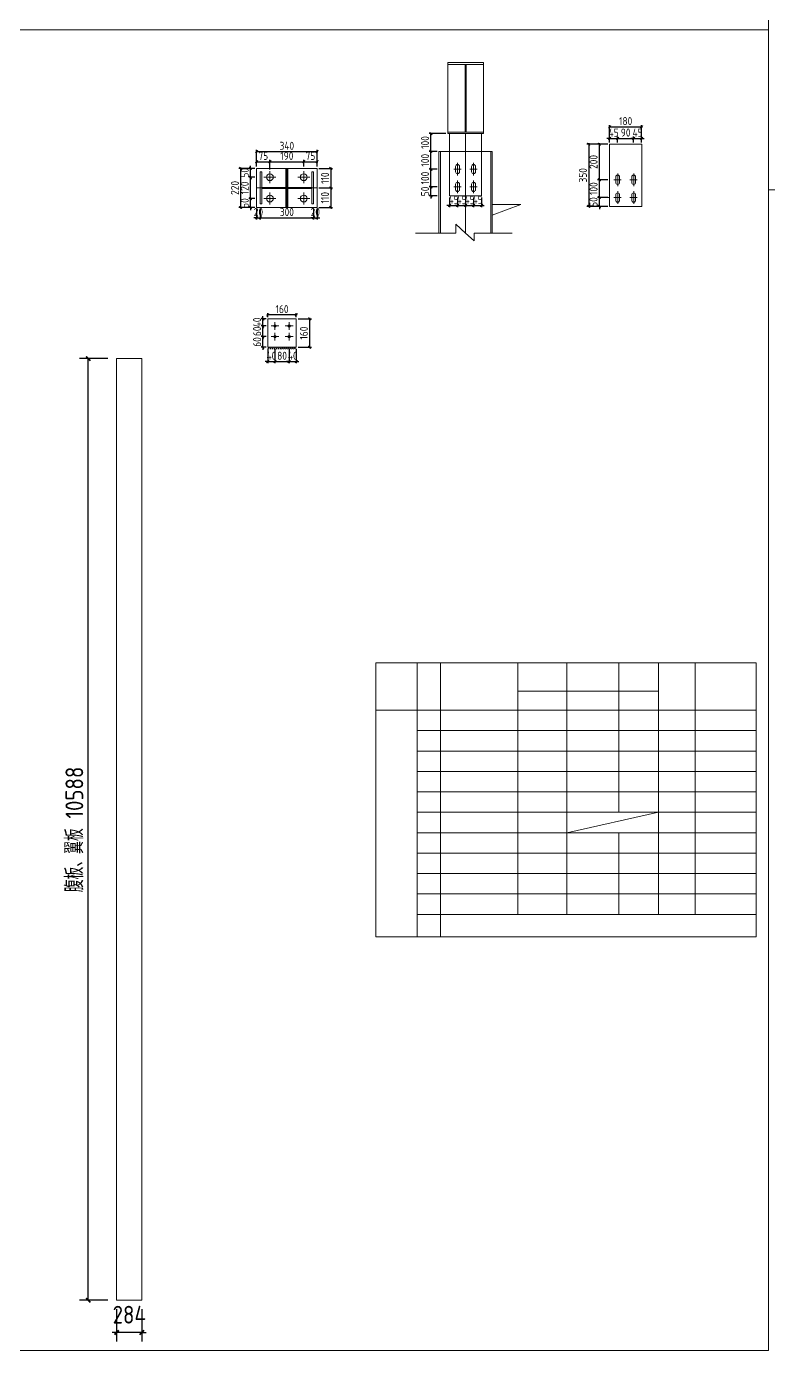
# Model space of a CAD drawing. Extents: x 485428 to 797698, y 56414 to 211814.
# Drawn here: x 695691 to 704038, y 110564 to 125451 of the extents above; entities that cross this region are included whole.
import ezdxf

# ---------------------------------------------------------------- set-up
doc = ezdxf.new("R2010")
doc.units = 0
doc.header["$LTSCALE"] = 1000
doc.header["$MEASUREMENT"] = 0
doc.layers.add('钢架', color=7, linetype='Continuous', lineweight=25)
doc.styles.get("Standard").update_dxf_attribs({"font": 'gbenor.shx', "bigfont": 'gbcbig.shx'})
doc.dimstyles.get("Standard").update_dxf_attribs({"dimscale": 100, "dimtxt": 2, "dimasz": 0.4, "dimexe": 0.5, "dimexo": 1, "dimgap": 0.5, "dimtad": 1, "dimdec": 0, "dimzin": 0, "dimdsep": 46, "dimtxsty": 'Standard', "dimblk": 'ARCHTICK', "dimcen": 0.09, "dimadec": 0, "dimazin": 0, "dimtfac": 1, "dimtdec": 0, "dimtix": 1, "dimtmove": 2, "dimatfit": 3, "dimfxl": 1, "dimtolj": 1, "dimtzin": 0, "dimarcsym": 0})

# ---------------------------------------------------------------- blocks, each defined once
blk = doc.blocks.new('_ArchTick')
at = {"color": 0, "linetype": 'ByBlock', "const_width": 0.4}
blk.add_lwpolyline([(-0.5, -0.5), (0.5, 0.5)], dxfattribs=at)
blk = doc.blocks.new('*D1101')
at = {"color": 3, "lineweight": -2}
for p, q in [((696605, 121717), (696286, 121717)), ((696386, 111129), (696386, 121717)), ((696605, 111129), (696286, 111129))]:
    blk.add_line(p, q, dxfattribs=at)
at = {"layer": 'Defpoints', "color": 0}
for p in [(696386, 121717), (696705, 121717), (696705, 111129)]:
    blk.add_point(p, dxfattribs=at)
at = {"color": 3, "lineweight": -2, "xscale": 50, "yscale": 50, "zscale": 50}
for p, rotation in [((696386, 121717), 90), ((696386, 111129), 270)]:
    blk.add_blockref('_ArchTick', p, dxfattribs=dict(at, rotation=rotation))
at = {"color": 0, "lineweight": 15, "insert": (696230, 116423), "char_height": 200, "attachment_point": 5, "rotation": 90}
blk.add_mtext('\\A1;腹板、翼板 10588', dxfattribs=at)
blk = doc.blocks.new('*D1103')
at = {"color": 3, "lineweight": -2}
for p, q in [((696705, 111029), (696705, 110667)), ((696989, 111029), (696989, 110667)), ((696705, 110767), (696655, 110767)), ((696989, 110767), (696705, 110767)), ((696989, 110767), (697039, 110767))]:
    blk.add_line(p, q, dxfattribs=at)
at = {"layer": 'Defpoints', "color": 0}
for p in [(696705, 111129), (696989, 111129), (696705, 110767)]:
    blk.add_point(p, dxfattribs=at)
at = {"color": 3, "lineweight": -2, "xscale": 50, "yscale": 50, "zscale": 50}
for p, rotation in [((696705, 110767), 5.903109488796288e-12), ((696989, 110767), 180.0000000000059)]:
    blk.add_blockref('_ArchTick', p, dxfattribs=dict(at, rotation=rotation))
at = {"color": 0, "lineweight": 15, "insert": (696847, 110967), "char_height": 200, "attachment_point": 5}
blk.add_mtext('\\A1;284', dxfattribs=at)
blk = doc.blocks.new('*D1104')
at = {"color": 3, "lineweight": -2}
for p, q in [((698260, 123516), (698191, 123516)), ((698260, 123416), (698191, 123416)), ((698211, 123516), (698211, 123546)), ((698211, 123416), (698211, 123516)), ((698211, 123416), (698211, 123386))]:
    blk.add_line(p, q, dxfattribs=at)
at = {"layer": 'Defpoints', "color": 0}
for p in [(698211, 123516), (698280, 123516), (698280, 123416)]:
    blk.add_point(p, dxfattribs=at)
at = {"color": 3, "lineweight": -2, "xscale": 30, "yscale": 30, "zscale": 30}
for p, rotation in [((698211, 123516), 270), ((698211, 123416), 90)]:
    blk.add_blockref('_ArchTick', p, dxfattribs=dict(at, rotation=rotation))
at = {"color": 0, "lineweight": 15, "insert": (698146, 123466), "char_height": 90, "attachment_point": 5, "rotation": 90}
blk.add_mtext('\\A1;50', dxfattribs=at)
blk = doc.blocks.new('*D1081')
at = {"color": 3, "lineweight": -2}
for p, q in [((698260, 123756), (698191, 123756)), ((698211, 123506), (698211, 123766)), ((698260, 123516), (698191, 123516))]:
    blk.add_line(p, q, dxfattribs=at)
at = {"layer": 'Defpoints', "color": 0}
for p in [(698211, 123756), (698280, 123756), (698280, 123516)]:
    blk.add_point(p, dxfattribs=at)
at = {"color": 3, "lineweight": -2, "xscale": 30, "yscale": 30, "zscale": 30}
for p, rotation in [((698211, 123756), 90), ((698211, 123516), 270)]:
    blk.add_blockref('_ArchTick', p, dxfattribs=dict(at, rotation=rotation))
at = {"color": 0, "lineweight": 15, "insert": (698146, 123636), "char_height": 90, "attachment_point": 5, "rotation": 90}
blk.add_mtext('\\A1;120', dxfattribs=at)
blk = doc.blocks.new('*D1105')
at = {"color": 3, "lineweight": -2}
for p, q in [((698211, 123856), (698211, 123886)), ((698260, 123856), (698191, 123856)), ((698260, 123756), (698191, 123756)), ((698211, 123756), (698211, 123856)), ((698211, 123756), (698211, 123726))]:
    blk.add_line(p, q, dxfattribs=at)
at = {"layer": 'Defpoints', "color": 0}
for p in [(698211, 123856), (698280, 123856), (698280, 123756)]:
    blk.add_point(p, dxfattribs=at)
at = {"color": 3, "lineweight": -2, "xscale": 30, "yscale": 30, "zscale": 30}
for p, rotation in [((698211, 123856), 270), ((698211, 123756), 90)]:
    blk.add_blockref('_ArchTick', p, dxfattribs=dict(at, rotation=rotation))
at = {"color": 0, "lineweight": 15, "insert": (698146, 123806), "char_height": 90, "attachment_point": 5, "rotation": 90}
blk.add_mtext('\\A1;50', dxfattribs=at)
blk = doc.blocks.new('*D1106')
at = {"color": 3, "lineweight": -2}
for p, q in [((698270, 123931), (698440, 123931)), ((698280, 123876), (698280, 123951)), ((698430, 123844), (698430, 123951))]:
    blk.add_line(p, q, dxfattribs=at)
at = {"layer": 'Defpoints', "color": 0}
for p in [(698430, 123931), (698280, 123856), (698430, 123824)]:
    blk.add_point(p, dxfattribs=at)
at = {"color": 3, "lineweight": -2, "xscale": 30, "yscale": 30, "zscale": 30, "rotation": 180}
blk.add_blockref('_ArchTick', (698280, 123931), dxfattribs=at)
at = {"color": 3, "lineweight": -2, "xscale": 30, "yscale": 30, "zscale": 30}
blk.add_blockref('_ArchTick', (698430, 123931), dxfattribs=at)
at = {"color": 0, "lineweight": 15, "insert": (698355, 123996), "char_height": 90, "attachment_point": 5}
blk.add_mtext('\\A1;75', dxfattribs=at)
blk = doc.blocks.new('*D1107')
at = {"color": 3, "lineweight": -2}
for p, q in [((698420, 123931), (698820, 123931)), ((698430, 123844), (698430, 123951)), ((698810, 123876), (698810, 123951))]:
    blk.add_line(p, q, dxfattribs=at)
at = {"layer": 'Defpoints', "color": 0}
for p in [(698810, 123931), (698430, 123824), (698810, 123856)]:
    blk.add_point(p, dxfattribs=at)
at = {"color": 3, "lineweight": -2, "xscale": 30, "yscale": 30, "zscale": 30, "rotation": 180}
blk.add_blockref('_ArchTick', (698430, 123931), dxfattribs=at)
at = {"color": 3, "lineweight": -2, "xscale": 30, "yscale": 30, "zscale": 30}
blk.add_blockref('_ArchTick', (698810, 123931), dxfattribs=at)
at = {"color": 0, "lineweight": 15, "insert": (698620, 123996), "char_height": 90, "attachment_point": 5}
blk.add_mtext('\\A1;190', dxfattribs=at)
blk = doc.blocks.new('*D1108')
at = {"color": 3, "lineweight": -2}
for p, q in [((698800, 123931), (698970, 123931)), ((698810, 123876), (698810, 123951)), ((698960, 123876), (698960, 123951))]:
    blk.add_line(p, q, dxfattribs=at)
at = {"layer": 'Defpoints', "color": 0}
for p in [(698960, 123931), (698810, 123856), (698960, 123856)]:
    blk.add_point(p, dxfattribs=at)
at = {"color": 3, "lineweight": -2, "xscale": 30, "yscale": 30, "zscale": 30, "rotation": 180}
blk.add_blockref('_ArchTick', (698810, 123931), dxfattribs=at)
at = {"color": 3, "lineweight": -2, "xscale": 30, "yscale": 30, "zscale": 30}
blk.add_blockref('_ArchTick', (698960, 123931), dxfattribs=at)
at = {"color": 0, "lineweight": 15, "insert": (698885, 123996), "char_height": 90, "attachment_point": 5}
blk.add_mtext('\\A1;75', dxfattribs=at)
blk = doc.blocks.new('*D1109')
at = {"color": 3, "lineweight": -2}
for p, q in [((698101, 123406), (698101, 123866)), ((698260, 123856), (698081, 123856)), ((698260, 123416), (698081, 123416))]:
    blk.add_line(p, q, dxfattribs=at)
at = {"layer": 'Defpoints', "color": 0}
for p in [(698101, 123856), (698280, 123856), (698280, 123416)]:
    blk.add_point(p, dxfattribs=at)
at = {"color": 3, "lineweight": -2, "xscale": 30, "yscale": 30, "zscale": 30}
for p, rotation in [((698101, 123856), 90), ((698101, 123416), 270)]:
    blk.add_blockref('_ArchTick', p, dxfattribs=dict(at, rotation=rotation))
at = {"color": 0, "lineweight": 15, "insert": (698036, 123636), "char_height": 90, "attachment_point": 5, "rotation": 90}
blk.add_mtext('\\A1;220', dxfattribs=at)
blk = doc.blocks.new('*D1110')
at = {"color": 3, "lineweight": -2}
for p, q in [((698270, 124045), (698970, 124045)), ((698280, 123876), (698280, 124065)), ((698960, 123876), (698960, 124065))]:
    blk.add_line(p, q, dxfattribs=at)
at = {"layer": 'Defpoints', "color": 0}
for p in [(698960, 124045), (698280, 123856), (698960, 123856)]:
    blk.add_point(p, dxfattribs=at)
at = {"color": 3, "lineweight": -2, "xscale": 30, "yscale": 30, "zscale": 30, "rotation": 180}
blk.add_blockref('_ArchTick', (698280, 124045), dxfattribs=at)
at = {"color": 3, "lineweight": -2, "xscale": 30, "yscale": 30, "zscale": 30}
blk.add_blockref('_ArchTick', (698960, 124045), dxfattribs=at)
at = {"color": 0, "lineweight": 15, "insert": (698620, 124110), "char_height": 90, "attachment_point": 5}
blk.add_mtext('\\A1;340', dxfattribs=at)
blk = doc.blocks.new('*D1082')
at = {"color": 3, "lineweight": -2}
for p, q in [((698280, 123300), (698250, 123300)), ((698280, 123396), (698280, 123280)), ((698280, 123300), (698320, 123300)), ((698320, 123396), (698320, 123280)), ((698320, 123300), (698350, 123300))]:
    blk.add_line(p, q, dxfattribs=at)
at = {"layer": 'Defpoints', "color": 0}
for p in [(698280, 123416), (698320, 123416), (698320, 123300)]:
    blk.add_point(p, dxfattribs=at)
at = {"color": 3, "lineweight": -2, "xscale": 30, "yscale": 30, "zscale": 30}
blk.add_blockref('_ArchTick', (698280, 123300), dxfattribs=at)
at = {"color": 3, "lineweight": -2, "xscale": 30, "yscale": 30, "zscale": 30, "rotation": 180}
blk.add_blockref('_ArchTick', (698320, 123300), dxfattribs=at)
at = {"color": 0, "lineweight": 15, "insert": (698300, 123365), "char_height": 90, "attachment_point": 5}
blk.add_mtext('\\A1;20', dxfattribs=at)
blk = doc.blocks.new('*D1083')
at = {"color": 3, "lineweight": -2}
for p, q in [((698310, 123300), (698930, 123300)), ((698320, 123396), (698320, 123280)), ((698920, 123396), (698920, 123280))]:
    blk.add_line(p, q, dxfattribs=at)
at = {"layer": 'Defpoints', "color": 0}
for p in [(698320, 123416), (698920, 123416), (698920, 123300)]:
    blk.add_point(p, dxfattribs=at)
at = {"color": 3, "lineweight": -2, "xscale": 30, "yscale": 30, "zscale": 30, "rotation": 180}
blk.add_blockref('_ArchTick', (698320, 123300), dxfattribs=at)
at = {"color": 3, "lineweight": -2, "xscale": 30, "yscale": 30, "zscale": 30}
blk.add_blockref('_ArchTick', (698920, 123300), dxfattribs=at)
at = {"color": 0, "lineweight": 15, "insert": (698620, 123365), "char_height": 90, "attachment_point": 5}
blk.add_mtext('\\A1;300', dxfattribs=at)
blk = doc.blocks.new('*D1111')
at = {"color": 3, "lineweight": -2}
for p, q in [((698920, 123300), (698890, 123300)), ((698920, 123396), (698920, 123280)), ((698920, 123300), (698960, 123300)), ((698960, 123396), (698960, 123280)), ((698960, 123300), (698990, 123300))]:
    blk.add_line(p, q, dxfattribs=at)
at = {"layer": 'Defpoints', "color": 0}
for p in [(698920, 123416), (698960, 123416), (698960, 123300)]:
    blk.add_point(p, dxfattribs=at)
at = {"color": 3, "lineweight": -2, "xscale": 30, "yscale": 30, "zscale": 30}
blk.add_blockref('_ArchTick', (698920, 123300), dxfattribs=at)
at = {"color": 3, "lineweight": -2, "xscale": 30, "yscale": 30, "zscale": 30, "rotation": 180}
blk.add_blockref('_ArchTick', (698960, 123300), dxfattribs=at)
at = {"color": 0, "lineweight": 15, "insert": (698940, 123365), "char_height": 90, "attachment_point": 5}
blk.add_mtext('\\A1;20', dxfattribs=at)
blk = doc.blocks.new('*D1112')
at = {"color": 3, "lineweight": -2}
for p, q in [((699114, 123866), (699114, 123626)), ((698980, 123856), (699134, 123856)), ((698980, 123636), (699134, 123636))]:
    blk.add_line(p, q, dxfattribs=at)
at = {"layer": 'Defpoints', "color": 0}
for p in [(698960, 123856), (698960, 123636), (699114, 123636)]:
    blk.add_point(p, dxfattribs=at)
at = {"color": 3, "lineweight": -2, "xscale": 30, "yscale": 30, "zscale": 30}
for p, rotation in [((699114, 123856), 90), ((699114, 123636), 270)]:
    blk.add_blockref('_ArchTick', p, dxfattribs=dict(at, rotation=rotation))
at = {"color": 0, "lineweight": 15, "insert": (699049, 123746), "char_height": 90, "attachment_point": 5, "rotation": 90}
blk.add_mtext('\\A1;110', dxfattribs=at)
blk = doc.blocks.new('*D1113')
at = {"color": 3, "lineweight": -2}
for p, q in [((698980, 123636), (699134, 123636)), ((699114, 123646), (699114, 123406)), ((698980, 123416), (699134, 123416))]:
    blk.add_line(p, q, dxfattribs=at)
at = {"layer": 'Defpoints', "color": 0}
for p in [(698960, 123636), (698960, 123416), (699114, 123416)]:
    blk.add_point(p, dxfattribs=at)
at = {"color": 3, "lineweight": -2, "xscale": 30, "yscale": 30, "zscale": 30}
for p, rotation in [((699114, 123636), 90), ((699114, 123416), 270)]:
    blk.add_blockref('_ArchTick', p, dxfattribs=dict(at, rotation=rotation))
at = {"color": 0, "lineweight": 15, "insert": (699049, 123526), "char_height": 90, "attachment_point": 5, "rotation": 90}
blk.add_mtext('\\A1;110', dxfattribs=at)
blk = doc.blocks.new('*D1114')
at = {"color": 3, "lineweight": -2}
for p, q in [((698406, 121824), (698406, 121664)), ((698486, 121824), (698486, 121664)), ((698406, 121684), (698376, 121684)), ((698406, 121684), (698486, 121684)), ((698486, 121684), (698516, 121684))]:
    blk.add_line(p, q, dxfattribs=at)
at = {"layer": 'Defpoints', "color": 0}
for p in [(698406, 121844), (698486, 121844), (698486, 121684)]:
    blk.add_point(p, dxfattribs=at)
at = {"color": 3, "lineweight": -2, "xscale": 30, "yscale": 30, "zscale": 30}
blk.add_blockref('_ArchTick', (698406, 121684), dxfattribs=at)
at = {"color": 3, "lineweight": -2, "xscale": 30, "yscale": 30, "zscale": 30, "rotation": 180}
blk.add_blockref('_ArchTick', (698486, 121684), dxfattribs=at)
at = {"color": 0, "lineweight": 15, "insert": (698446, 121749), "char_height": 90, "attachment_point": 5}
blk.add_mtext('\\A1;40', dxfattribs=at)
blk = doc.blocks.new('*D1084')
at = {"color": 3, "lineweight": -2}
for p, q in [((698486, 121824), (698486, 121664)), ((698646, 121824), (698646, 121664)), ((698476, 121684), (698656, 121684))]:
    blk.add_line(p, q, dxfattribs=at)
at = {"layer": 'Defpoints', "color": 0}
for p in [(698486, 121844), (698646, 121844), (698646, 121684)]:
    blk.add_point(p, dxfattribs=at)
at = {"color": 3, "lineweight": -2, "xscale": 30, "yscale": 30, "zscale": 30, "rotation": 180}
blk.add_blockref('_ArchTick', (698486, 121684), dxfattribs=at)
at = {"color": 3, "lineweight": -2, "xscale": 30, "yscale": 30, "zscale": 30}
blk.add_blockref('_ArchTick', (698646, 121684), dxfattribs=at)
at = {"color": 0, "lineweight": 15, "insert": (698566, 121749), "char_height": 90, "attachment_point": 5}
blk.add_mtext('\\A1;80', dxfattribs=at)
blk = doc.blocks.new('*D1085')
at = {"color": 3, "lineweight": -2}
for p, q in [((698646, 121824), (698646, 121664)), ((698726, 121824), (698726, 121664)), ((698646, 121684), (698616, 121684)), ((698646, 121684), (698726, 121684)), ((698726, 121684), (698756, 121684))]:
    blk.add_line(p, q, dxfattribs=at)
at = {"layer": 'Defpoints', "color": 0}
for p in [(698646, 121844), (698726, 121844), (698726, 121684)]:
    blk.add_point(p, dxfattribs=at)
at = {"color": 3, "lineweight": -2, "xscale": 30, "yscale": 30, "zscale": 30}
blk.add_blockref('_ArchTick', (698646, 121684), dxfattribs=at)
at = {"color": 3, "lineweight": -2, "xscale": 30, "yscale": 30, "zscale": 30, "rotation": 180}
blk.add_blockref('_ArchTick', (698726, 121684), dxfattribs=at)
at = {"color": 0, "lineweight": 15, "insert": (698686, 121749), "char_height": 90, "attachment_point": 5}
blk.add_mtext('\\A1;40', dxfattribs=at)
blk = doc.blocks.new('*D1086')
at = {"color": 3, "lineweight": -2}
for p, q in [((698386, 121964), (698330, 121964)), ((698350, 121964), (698350, 121994)), ((698350, 121844), (698350, 121964)), ((698386, 121844), (698330, 121844)), ((698350, 121844), (698350, 121814))]:
    blk.add_line(p, q, dxfattribs=at)
at = {"layer": 'Defpoints', "color": 0}
for p in [(698350, 121964), (698406, 121964), (698406, 121844)]:
    blk.add_point(p, dxfattribs=at)
at = {"color": 3, "lineweight": -2, "xscale": 30, "yscale": 30, "zscale": 30}
for p, rotation in [((698350, 121964), 270), ((698350, 121844), 90)]:
    blk.add_blockref('_ArchTick', p, dxfattribs=dict(at, rotation=rotation))
at = {"color": 0, "lineweight": 15, "insert": (698285, 121904), "char_height": 90, "attachment_point": 5, "rotation": 90}
blk.add_mtext('\\A1;60', dxfattribs=at)
blk = doc.blocks.new('*D1087')
at = {"color": 3, "lineweight": -2}
for p, q in [((698386, 122084), (698330, 122084)), ((698350, 122084), (698350, 122114)), ((698350, 121964), (698350, 122084)), ((698386, 121964), (698330, 121964)), ((698350, 121964), (698350, 121934))]:
    blk.add_line(p, q, dxfattribs=at)
at = {"layer": 'Defpoints', "color": 0}
for p in [(698350, 122084), (698406, 122084), (698406, 121964)]:
    blk.add_point(p, dxfattribs=at)
at = {"color": 3, "lineweight": -2, "xscale": 30, "yscale": 30, "zscale": 30}
for p, rotation in [((698350, 122084), 270), ((698350, 121964), 90)]:
    blk.add_blockref('_ArchTick', p, dxfattribs=dict(at, rotation=rotation))
at = {"color": 0, "lineweight": 15, "insert": (698285, 122024), "char_height": 90, "attachment_point": 5, "rotation": 90}
blk.add_mtext('\\A1;60', dxfattribs=at)
blk = doc.blocks.new('*D1115')
at = {"color": 3, "lineweight": -2}
for p, q in [((698386, 122164), (698330, 122164)), ((698386, 122084), (698330, 122084)), ((698350, 122164), (698350, 122194)), ((698350, 122084), (698350, 122164)), ((698350, 122084), (698350, 122054))]:
    blk.add_line(p, q, dxfattribs=at)
at = {"layer": 'Defpoints', "color": 0}
for p in [(698350, 122164), (698406, 122164), (698406, 122084)]:
    blk.add_point(p, dxfattribs=at)
at = {"color": 3, "lineweight": -2, "xscale": 30, "yscale": 30, "zscale": 30}
for p, rotation in [((698350, 122164), 270), ((698350, 122084), 90)]:
    blk.add_blockref('_ArchTick', p, dxfattribs=dict(at, rotation=rotation))
at = {"color": 0, "lineweight": 15, "insert": (698285, 122124), "char_height": 90, "attachment_point": 5, "rotation": 90}
blk.add_mtext('\\A1;40', dxfattribs=at)
blk = doc.blocks.new('*D1116')
at = {"color": 3, "lineweight": -2}
for p, q in [((698406, 122184), (698406, 122228)), ((698726, 122184), (698726, 122228)), ((698736, 122208), (698396, 122208))]:
    blk.add_line(p, q, dxfattribs=at)
at = {"layer": 'Defpoints', "color": 0}
for p in [(698406, 122208), (698406, 122164), (698726, 122164)]:
    blk.add_point(p, dxfattribs=at)
at = {"color": 3, "lineweight": -2, "xscale": 30, "yscale": 30, "zscale": 30, "rotation": 180}
blk.add_blockref('_ArchTick', (698406, 122208), dxfattribs=at)
at = {"color": 3, "lineweight": -2, "xscale": 30, "yscale": 30, "zscale": 30}
blk.add_blockref('_ArchTick', (698726, 122208), dxfattribs=at)
at = {"color": 0, "lineweight": 15, "insert": (698566, 122273), "char_height": 90, "attachment_point": 5}
blk.add_mtext('\\A1;160', dxfattribs=at)
blk = doc.blocks.new('*D1088')
at = {"color": 3, "lineweight": -2}
for p, q in [((698746, 122164), (698896, 122164)), ((698876, 122174), (698876, 121834)), ((698746, 121844), (698896, 121844))]:
    blk.add_line(p, q, dxfattribs=at)
at = {"layer": 'Defpoints', "color": 0}
for p in [(698726, 122164), (698726, 121844), (698876, 121844)]:
    blk.add_point(p, dxfattribs=at)
at = {"color": 3, "lineweight": -2, "xscale": 30, "yscale": 30, "zscale": 30}
for p, rotation in [((698876, 122164), 90), ((698876, 121844), 270)]:
    blk.add_blockref('_ArchTick', p, dxfattribs=dict(at, rotation=rotation))
at = {"color": 0, "lineweight": 15, "insert": (698811, 122004), "char_height": 90, "attachment_point": 5, "rotation": 90}
blk.add_mtext('\\A1;160', dxfattribs=at)
blk = doc.blocks.new('*D1089')
at = {"color": 3, "lineweight": -2}
for p, q in [((700310, 123647), (700220, 123647)), ((700240, 123647), (700240, 123677)), ((700240, 123547), (700240, 123647)), ((700310, 123547), (700220, 123547)), ((700240, 123547), (700240, 123517))]:
    blk.add_line(p, q, dxfattribs=at)
at = {"layer": 'Defpoints', "color": 0}
for p in [(700240, 123647), (700330, 123647), (700330, 123547)]:
    blk.add_point(p, dxfattribs=at)
at = {"color": 3, "lineweight": -2, "xscale": 30, "yscale": 30, "zscale": 30}
for p, rotation in [((700240, 123647), 270), ((700240, 123547), 90)]:
    blk.add_blockref('_ArchTick', p, dxfattribs=dict(at, rotation=rotation))
at = {"color": 0, "lineweight": 15, "insert": (700175, 123597), "char_height": 90, "attachment_point": 5, "rotation": 90}
blk.add_mtext('\\A1;50', dxfattribs=at)
blk = doc.blocks.new('*D1090')
at = {"color": 3, "lineweight": -2}
for p, q in [((700310, 123847), (700220, 123847)), ((700240, 123637), (700240, 123857)), ((700310, 123647), (700220, 123647))]:
    blk.add_line(p, q, dxfattribs=at)
at = {"layer": 'Defpoints', "color": 0}
for p in [(700240, 123847), (700330, 123847), (700330, 123647)]:
    blk.add_point(p, dxfattribs=at)
at = {"color": 3, "lineweight": -2, "xscale": 30, "yscale": 30, "zscale": 30}
for p, rotation in [((700240, 123847), 90), ((700240, 123647), 270)]:
    blk.add_blockref('_ArchTick', p, dxfattribs=dict(at, rotation=rotation))
at = {"color": 0, "lineweight": 15, "insert": (700175, 123747), "char_height": 90, "attachment_point": 5, "rotation": 90}
blk.add_mtext('\\A1;100', dxfattribs=at)
blk = doc.blocks.new('*D1117')
at = {"color": 3, "lineweight": -2}
for p, q in [((700310, 124047), (700220, 124047)), ((700240, 123837), (700240, 124057)), ((700310, 123847), (700220, 123847))]:
    blk.add_line(p, q, dxfattribs=at)
at = {"layer": 'Defpoints', "color": 0}
for p in [(700240, 124047), (700330, 124047), (700330, 123847)]:
    blk.add_point(p, dxfattribs=at)
at = {"color": 3, "lineweight": -2, "xscale": 30, "yscale": 30, "zscale": 30}
for p, rotation in [((700240, 124047), 90), ((700240, 123847), 270)]:
    blk.add_blockref('_ArchTick', p, dxfattribs=dict(at, rotation=rotation))
at = {"color": 0, "lineweight": 15, "insert": (700175, 123947), "char_height": 90, "attachment_point": 5, "rotation": 90}
blk.add_mtext('\\A1;100', dxfattribs=at)
blk = doc.blocks.new('*D1118')
at = {"color": 3, "lineweight": -2}
for p, q in [((700410, 124247), (700220, 124247)), ((700240, 124037), (700240, 124257)), ((700310, 124047), (700220, 124047))]:
    blk.add_line(p, q, dxfattribs=at)
at = {"layer": 'Defpoints', "color": 0}
for p in [(700240, 124247), (700430, 124247), (700330, 124047)]:
    blk.add_point(p, dxfattribs=at)
at = {"color": 3, "lineweight": -2, "xscale": 30, "yscale": 30, "zscale": 30}
for p, rotation in [((700240, 124247), 90), ((700240, 124047), 270)]:
    blk.add_blockref('_ArchTick', p, dxfattribs=dict(at, rotation=rotation))
at = {"color": 0, "lineweight": 15, "insert": (700175, 124147), "char_height": 90, "attachment_point": 5, "rotation": 90}
blk.add_mtext('\\A1;100', dxfattribs=at)
blk = doc.blocks.new('*D1119')
at = {"color": 3, "lineweight": -2}
for p, q in [((700450, 123438), (700420, 123438)), ((700450, 123527), (700450, 123418)), ((700450, 123438), (700540, 123438)), ((700540, 123527), (700540, 123418)), ((700540, 123438), (700570, 123438))]:
    blk.add_line(p, q, dxfattribs=at)
at = {"layer": 'Defpoints', "color": 0}
for p in [(700450, 123547), (700540, 123547), (700540, 123438)]:
    blk.add_point(p, dxfattribs=at)
at = {"color": 3, "lineweight": -2, "xscale": 30, "yscale": 30, "zscale": 30}
blk.add_blockref('_ArchTick', (700450, 123438), dxfattribs=at)
at = {"color": 3, "lineweight": -2, "xscale": 30, "yscale": 30, "zscale": 30, "rotation": 180}
blk.add_blockref('_ArchTick', (700540, 123438), dxfattribs=at)
at = {"color": 0, "lineweight": 15, "insert": (700495, 123503), "char_height": 90, "attachment_point": 5}
blk.add_mtext('\\A1;45', dxfattribs=at)
blk = doc.blocks.new('*D1120')
at = {"color": 3, "lineweight": -2}
for p, q in [((700540, 123438), (700510, 123438)), ((700540, 123527), (700540, 123418)), ((700540, 123438), (700630, 123438)), ((700630, 123527), (700630, 123418)), ((700630, 123438), (700660, 123438))]:
    blk.add_line(p, q, dxfattribs=at)
at = {"layer": 'Defpoints', "color": 0}
for p in [(700540, 123547), (700630, 123547), (700630, 123438)]:
    blk.add_point(p, dxfattribs=at)
at = {"color": 3, "lineweight": -2, "xscale": 30, "yscale": 30, "zscale": 30}
blk.add_blockref('_ArchTick', (700540, 123438), dxfattribs=at)
at = {"color": 3, "lineweight": -2, "xscale": 30, "yscale": 30, "zscale": 30, "rotation": 180}
blk.add_blockref('_ArchTick', (700630, 123438), dxfattribs=at)
at = {"color": 0, "lineweight": 15, "insert": (700585, 123503), "char_height": 90, "attachment_point": 5}
blk.add_mtext('\\A1;45', dxfattribs=at)
blk = doc.blocks.new('*D1121')
at = {"color": 3, "lineweight": -2}
for p, q in [((700630, 123438), (700600, 123438)), ((700630, 123527), (700630, 123418)), ((700630, 123438), (700720, 123438)), ((700720, 123527), (700720, 123418)), ((700720, 123438), (700750, 123438))]:
    blk.add_line(p, q, dxfattribs=at)
at = {"layer": 'Defpoints', "color": 0}
for p in [(700630, 123547), (700720, 123547), (700720, 123438)]:
    blk.add_point(p, dxfattribs=at)
at = {"color": 3, "lineweight": -2, "xscale": 30, "yscale": 30, "zscale": 30}
blk.add_blockref('_ArchTick', (700630, 123438), dxfattribs=at)
at = {"color": 3, "lineweight": -2, "xscale": 30, "yscale": 30, "zscale": 30, "rotation": 180}
blk.add_blockref('_ArchTick', (700720, 123438), dxfattribs=at)
at = {"color": 0, "lineweight": 15, "insert": (700675, 123503), "char_height": 90, "attachment_point": 5}
blk.add_mtext('\\A1;45', dxfattribs=at)
blk = doc.blocks.new('*D1122')
at = {"color": 3, "lineweight": -2}
for p, q in [((700720, 123438), (700690, 123438)), ((700720, 123527), (700720, 123418)), ((700720, 123438), (700810, 123438)), ((700810, 123527), (700810, 123418)), ((700810, 123438), (700840, 123438))]:
    blk.add_line(p, q, dxfattribs=at)
at = {"layer": 'Defpoints', "color": 0}
for p in [(700720, 123547), (700810, 123547), (700810, 123438)]:
    blk.add_point(p, dxfattribs=at)
at = {"color": 3, "lineweight": -2, "xscale": 30, "yscale": 30, "zscale": 30}
blk.add_blockref('_ArchTick', (700720, 123438), dxfattribs=at)
at = {"color": 3, "lineweight": -2, "xscale": 30, "yscale": 30, "zscale": 30, "rotation": 180}
blk.add_blockref('_ArchTick', (700810, 123438), dxfattribs=at)
at = {"color": 0, "lineweight": 15, "insert": (700765, 123503), "char_height": 90, "attachment_point": 5}
blk.add_mtext('\\A1;45', dxfattribs=at)
blk = doc.blocks.new('*D1123')
at = {"color": 3, "lineweight": -2}
for p, q in [((702231, 124128), (702115, 124128)), ((702135, 123718), (702135, 124138)), ((702231, 123728), (702115, 123728))]:
    blk.add_line(p, q, dxfattribs=at)
at = {"layer": 'Defpoints', "color": 0}
for p in [(702135, 124128), (702251, 124128), (702251, 123728)]:
    blk.add_point(p, dxfattribs=at)
at = {"color": 3, "lineweight": -2, "xscale": 30, "yscale": 30, "zscale": 30}
for p, rotation in [((702135, 124128), 90), ((702135, 123728), 270)]:
    blk.add_blockref('_ArchTick', p, dxfattribs=dict(at, rotation=rotation))
at = {"color": 0, "lineweight": 15, "insert": (702070, 123928), "char_height": 90, "attachment_point": 5, "rotation": 90}
blk.add_mtext('\\A1;200', dxfattribs=at)
blk = doc.blocks.new('*D1124')
at = {"color": 3, "lineweight": -2}
for p, q in [((702251, 124193), (702221, 124193)), ((702251, 124148), (702251, 124213)), ((702251, 124193), (702341, 124193)), ((702341, 124148), (702341, 124213)), ((702341, 124193), (702371, 124193))]:
    blk.add_line(p, q, dxfattribs=at)
at = {"layer": 'Defpoints', "color": 0}
for p in [(702341, 124193), (702251, 124128), (702341, 124128)]:
    blk.add_point(p, dxfattribs=at)
at = {"color": 3, "lineweight": -2, "xscale": 30, "yscale": 30, "zscale": 30}
blk.add_blockref('_ArchTick', (702251, 124193), dxfattribs=at)
at = {"color": 3, "lineweight": -2, "xscale": 30, "yscale": 30, "zscale": 30, "rotation": 180}
blk.add_blockref('_ArchTick', (702341, 124193), dxfattribs=at)
at = {"color": 0, "lineweight": 15, "insert": (702296, 124258), "char_height": 90, "attachment_point": 5}
blk.add_mtext('\\A1;45', dxfattribs=at)
blk = doc.blocks.new('*D1091')
at = {"color": 3, "lineweight": -2}
for p, q in [((702331, 124193), (702531, 124193)), ((702341, 124148), (702341, 124213)), ((702521, 124148), (702521, 124213))]:
    blk.add_line(p, q, dxfattribs=at)
at = {"layer": 'Defpoints', "color": 0}
for p in [(702521, 124193), (702341, 124128), (702521, 124128)]:
    blk.add_point(p, dxfattribs=at)
at = {"color": 3, "lineweight": -2, "xscale": 30, "yscale": 30, "zscale": 30, "rotation": 180}
blk.add_blockref('_ArchTick', (702341, 124193), dxfattribs=at)
at = {"color": 3, "lineweight": -2, "xscale": 30, "yscale": 30, "zscale": 30}
blk.add_blockref('_ArchTick', (702521, 124193), dxfattribs=at)
at = {"color": 0, "lineweight": 15, "insert": (702431, 124258), "char_height": 90, "attachment_point": 5}
blk.add_mtext('\\A1;90', dxfattribs=at)
blk = doc.blocks.new('*D1125')
at = {"color": 3, "lineweight": -2}
for p, q in [((702521, 124193), (702491, 124193)), ((702521, 124148), (702521, 124213)), ((702521, 124193), (702611, 124193)), ((702611, 124148), (702611, 124213)), ((702611, 124193), (702641, 124193))]:
    blk.add_line(p, q, dxfattribs=at)
at = {"layer": 'Defpoints', "color": 0}
for p in [(702611, 124193), (702521, 124128), (702611, 124128)]:
    blk.add_point(p, dxfattribs=at)
at = {"color": 3, "lineweight": -2, "xscale": 30, "yscale": 30, "zscale": 30}
blk.add_blockref('_ArchTick', (702521, 124193), dxfattribs=at)
at = {"color": 3, "lineweight": -2, "xscale": 30, "yscale": 30, "zscale": 30, "rotation": 180}
blk.add_blockref('_ArchTick', (702611, 124193), dxfattribs=at)
at = {"color": 0, "lineweight": 15, "insert": (702566, 124258), "char_height": 90, "attachment_point": 5}
blk.add_mtext('\\A1;45', dxfattribs=at)
blk = doc.blocks.new('*D1126')
at = {"color": 3, "lineweight": -2}
for p, q in [((702231, 124128), (701995, 124128)), ((702015, 124138), (702015, 123418)), ((702231, 123428), (701995, 123428))]:
    blk.add_line(p, q, dxfattribs=at)
at = {"layer": 'Defpoints', "color": 0}
for p in [(702251, 124128), (702015, 123428), (702251, 123428)]:
    blk.add_point(p, dxfattribs=at)
at = {"color": 3, "lineweight": -2, "xscale": 30, "yscale": 30, "zscale": 30}
for p, rotation in [((702015, 124128), 90), ((702015, 123428), 270)]:
    blk.add_blockref('_ArchTick', p, dxfattribs=dict(at, rotation=rotation))
at = {"color": 0, "lineweight": 15, "insert": (701950, 123778), "char_height": 90, "attachment_point": 5, "rotation": 90}
blk.add_mtext('\\A1;350', dxfattribs=at)
blk = doc.blocks.new('*D1127')
at = {"color": 3, "lineweight": -2}
for p, q in [((702241, 124322), (702621, 124322)), ((702251, 124148), (702251, 124342)), ((702611, 124148), (702611, 124342))]:
    blk.add_line(p, q, dxfattribs=at)
at = {"layer": 'Defpoints', "color": 0}
for p in [(702611, 124322), (702251, 124128), (702611, 124128)]:
    blk.add_point(p, dxfattribs=at)
at = {"color": 3, "lineweight": -2, "xscale": 30, "yscale": 30, "zscale": 30, "rotation": 180}
blk.add_blockref('_ArchTick', (702251, 124322), dxfattribs=at)
at = {"color": 3, "lineweight": -2, "xscale": 30, "yscale": 30, "zscale": 30}
blk.add_blockref('_ArchTick', (702611, 124322), dxfattribs=at)
at = {"color": 0, "lineweight": 15, "insert": (702431, 124387), "char_height": 90, "attachment_point": 5}
blk.add_mtext('\\A1;180', dxfattribs=at)
blk = doc.blocks.new('*D1092')
at = {"color": 3, "lineweight": -2}
for p, q in [((702231, 123728), (702115, 123728)), ((702135, 123518), (702135, 123738)), ((702231, 123528), (702115, 123528))]:
    blk.add_line(p, q, dxfattribs=at)
at = {"layer": 'Defpoints', "color": 0}
for p in [(702135, 123728), (702251, 123728), (702251, 123528)]:
    blk.add_point(p, dxfattribs=at)
at = {"color": 3, "lineweight": -2, "xscale": 30, "yscale": 30, "zscale": 30}
for p, rotation in [((702135, 123728), 90), ((702135, 123528), 270)]:
    blk.add_blockref('_ArchTick', p, dxfattribs=dict(at, rotation=rotation))
at = {"color": 0, "lineweight": 15, "insert": (702070, 123628), "char_height": 90, "attachment_point": 5, "rotation": 90}
blk.add_mtext('\\A1;100', dxfattribs=at)
blk = doc.blocks.new('*D1093')
at = {"color": 3, "lineweight": -2}
for p, q in [((702231, 123528), (702115, 123528)), ((702231, 123428), (702115, 123428)), ((702135, 123528), (702135, 123558)), ((702135, 123428), (702135, 123528)), ((702135, 123428), (702135, 123398))]:
    blk.add_line(p, q, dxfattribs=at)
at = {"layer": 'Defpoints', "color": 0}
for p in [(702135, 123528), (702251, 123528), (702251, 123428)]:
    blk.add_point(p, dxfattribs=at)
at = {"color": 3, "lineweight": -2, "xscale": 30, "yscale": 30, "zscale": 30}
for p, rotation in [((702135, 123528), 270), ((702135, 123428), 90)]:
    blk.add_blockref('_ArchTick', p, dxfattribs=dict(at, rotation=rotation))
at = {"color": 0, "lineweight": 15, "insert": (702070, 123478), "char_height": 90, "attachment_point": 5, "rotation": 90}
blk.add_mtext('\\A1;50', dxfattribs=at)

msp = doc.modelspace()

# ---------------------------------------------------------------- hatches: boundary and pattern name
at = {"lineweight": 15}
h = msp.add_hatch(dxfattribs=at)
h.set_pattern_fill('ANSI31', color=256, scale=10, style=0)
h.set_pattern_definition([(45, (215821.022, -73458.483), (-11.22532015, 11.22532015), [])])
h.paths.add_polyline_path([(698725.8, 121844.1), (698715.5, 121844.1), (698725.8, 121830.8)], flags=17)
h.paths.add_polyline_path([(698715.5, 121844.1), (698405.8, 121844.1), (698405.8, 121824.1), (698725.8, 121824.1), (698725.8, 121830.8)])

# ---------------------------------------------------------------- linework, layer by layer
at = {"color": 4, "lineweight": 15}
for p, q in [((700430.4, 125047.3), (700830.4, 125047.3)), ((700430.4, 125023.3), (700830.4, 125023.3)), ((700624.4, 124263.3), (700624.4, 125023.3)), ((700636.4, 124263.3), (700636.4, 125023.3)), ((700430.4, 124263.3), (700830.4, 124263.3)), ((700430.4, 124263.3), (700430.4, 124247.3)), ((700430.4, 124247.3), (700830.4, 124247.3)), ((700830.4, 124263.3), (700830.4, 124247.3)), ((698319.6, 123636.2), (698319.6, 123816.2)), ((698319.6, 123816.2), (698339.6, 123816.2)), ((698339.6, 123816.2), (698339.6, 123456.2)), ((698919.6, 123816.2), (698899.6, 123816.2)), ((698899.6, 123816.2), (698899.6, 123456.2)), ((698919.6, 123636.2), (698919.6, 123816.2)), ((698319.6, 123456.2), (698319.6, 123636.2)), ((698339.6, 123642.2), (698899.6, 123642.2)), ((698339.6, 123630.2), (698899.6, 123630.2)), ((698919.6, 123456.2), (698919.6, 123636.2)), ((698339.6, 123456.2), (698319.6, 123456.2)), ((698899.6, 123456.2), (698919.6, 123456.2))]:
    msp.add_line(p, q, dxfattribs=at)
at = {"lineweight": 15}
for p, q in [((700430.4, 125047.3), (700430.4, 124263.3)), ((700830.4, 125047.3), (700830.4, 124263.3)), ((700450.4, 123547.3), (700450.4, 124247.3)), ((700630.4, 124047.3), (700630.4, 124247.3)), ((700810.4, 123547.3), (700810.4, 124247.3)), ((700330.4, 123128.3), (700330.4, 124047.3)), ((700330.4, 124047.3), (700930.4, 124047.3)), ((700346.4, 123128.3), (700346.4, 124047.3)), ((700914.4, 123128.3), (700914.4, 124047.3)), ((700930.4, 123128.3), (700930.4, 124047.3)), ((702251.1, 124127.9), (702611.1, 124127.9)), ((702251.1, 123427.9), (702251.1, 124127.9)), ((702611.1, 123427.9), (702611.1, 124127.9)), ((700518.4, 123847.3), (700518.4, 123877.3)), ((700540.4, 123775.3), (700540.4, 123919.3)), ((700562.4, 123877.3), (700562.4, 123817.3)), ((700698.4, 123847.3), (700698.4, 123877.3)), ((700720.4, 123775.3), (700720.4, 123919.3)), ((700742.4, 123877.3), (700742.4, 123817.3)), ((698279.6, 123856.2), (698279.6, 123416.2)), ((698959.6, 123856.2), (698279.6, 123856.2)), ((698497.6, 123756.2), (698361.6, 123756.2)), ((698429.6, 123824.2), (698429.6, 123688.2)), ((698877.6, 123756.2), (698741.6, 123756.2)), ((698809.6, 123824.2), (698809.6, 123688.2)), ((698959.6, 123416.2), (698959.6, 123856.2)), ((700580.4, 123847.3), (700498.4, 123847.3)), ((700518.4, 123847.3), (700562.4, 123847.3)), ((700562.4, 123847.3), (700518.4, 123847.3)), ((700518.4, 123817.3), (700518.4, 123847.3)), ((700540.4, 123575.3), (700540.4, 123719.3)), ((700760.4, 123847.3), (700678.4, 123847.3)), ((700698.4, 123847.3), (700742.4, 123847.3)), ((700742.4, 123847.3), (700698.4, 123847.3)), ((700698.4, 123817.3), (700698.4, 123847.3)), ((700720.4, 123575.3), (700720.4, 123719.3)), ((702381.1, 123727.9), (702299.1, 123727.9)), ((702319.1, 123727.9), (702319.1, 123757.9)), ((702319.1, 123727.9), (702363.1, 123727.9)), ((702363.1, 123727.9), (702319.1, 123727.9)), ((702319.1, 123697.9), (702319.1, 123727.9)), ((702341.1, 123655.9), (702341.1, 123799.9)), ((702363.1, 123757.9), (702363.1, 123697.9)), ((702561.1, 123727.9), (702479.1, 123727.9)), ((702499.1, 123727.9), (702499.1, 123757.9)), ((702499.1, 123727.9), (702543.1, 123727.9)), ((702543.1, 123727.9), (702499.1, 123727.9)), ((702499.1, 123697.9), (702499.1, 123727.9)), ((702521.1, 123655.9), (702521.1, 123799.9)), ((702543.1, 123757.9), (702543.1, 123697.9)), ((698429.6, 123584.2), (698429.6, 123448.2)), ((698809.6, 123584.2), (698809.6, 123448.2)), ((700580.4, 123647.3), (700498.4, 123647.3)), ((700518.4, 123647.3), (700518.4, 123677.3)), ((700518.4, 123647.3), (700562.4, 123647.3)), ((700562.4, 123647.3), (700518.4, 123647.3)), ((700518.4, 123617.3), (700518.4, 123647.3)), ((700562.4, 123677.3), (700562.4, 123617.3)), ((700760.4, 123647.3), (700678.4, 123647.3)), ((700698.4, 123647.3), (700698.4, 123677.3)), ((700698.4, 123647.3), (700742.4, 123647.3)), ((700742.4, 123647.3), (700698.4, 123647.3)), ((700698.4, 123617.3), (700698.4, 123647.3)), ((700742.4, 123677.3), (700742.4, 123617.3)), ((702341.1, 123455.9), (702341.1, 123599.9)), ((702521.1, 123455.9), (702521.1, 123599.9)), ((698279.6, 123416.2), (698959.6, 123416.2)), ((698497.6, 123516.2), (698361.6, 123516.2)), ((698877.6, 123516.2), (698741.6, 123516.2)), ((700450.4, 123547.3), (700810.4, 123547.3)), ((702251.1, 123527.9), (702231.1, 123527.9)), ((702251.1, 123427.9), (702611.1, 123427.9)), ((702381.1, 123527.9), (702299.1, 123527.9)), ((702319.1, 123527.9), (702319.1, 123557.9)), ((702319.1, 123527.9), (702363.1, 123527.9)), ((702363.1, 123527.9), (702319.1, 123527.9)), ((702319.1, 123497.9), (702319.1, 123527.9)), ((702363.1, 123557.9), (702363.1, 123497.9)), ((702561.1, 123527.9), (702479.1, 123527.9)), ((702499.1, 123527.9), (702499.1, 123557.9)), ((702499.1, 123527.9), (702543.1, 123527.9)), ((702543.1, 123527.9), (702499.1, 123527.9)), ((702499.1, 123497.9), (702499.1, 123527.9)), ((702543.1, 123557.9), (702543.1, 123497.9)), ((700067.8, 123128.3), (700520.8, 123128.3)), ((700727, 123128.3), (701156.1, 123128.3)), ((698405.8, 122164.1), (698405.8, 121844.1)), ((698725.8, 122164.1), (698405.8, 122164.1)), ((698529.8, 122084.1), (698441.8, 122084.1)), ((698485.8, 122128.1), (698485.8, 122040.1)), ((698689.8, 122084.1), (698601.8, 122084.1)), ((698645.8, 122128.1), (698645.8, 122040.1)), ((698725.8, 121844.1), (698725.8, 122164.1)), ((698529.8, 121964.1), (698441.8, 121964.1)), ((698485.8, 122008.1), (698485.8, 121920.1)), ((698689.8, 121964.1), (698601.8, 121964.1)), ((698645.8, 122008.1), (698645.8, 121920.1)), ((698405.8, 121844.1), (698725.8, 121844.1)), ((696705.3, 111129.3), (696705.3, 121717.3)), ((696705.3, 121717.3), (696989.3, 121717.3)), ((696989.3, 111129.3), (696989.3, 121717.3)), ((701216.5, 117978.1), (701216.5, 118297.5)), ((701216.5, 118297.5), (701216.5, 115468.3)), ((701770.3, 118297.5), (701770.3, 115468.3)), ((703898.7, 118297.5), (703898.7, 115215.6)), ((701770.3, 116386.4), (702799.4, 116615.9)), ((696989.3, 111129.3), (696705.3, 111129.3))]:
    msp.add_line(p, q, dxfattribs=at)
at = {"color": 1, "lineweight": 15}
for p, q in [((700630.4, 124263.3), (700630.4, 125023.3)), ((700630.4, 123128.3), (700630.4, 124047.3)), ((698619.6, 123642.2), (698619.6, 123856.2)), ((698279.6, 123636.2), (698959.6, 123636.2)), ((698619.6, 123416.2), (698619.6, 123630.2)), ((699621, 118297.5), (699621, 115215.6)), ((700086.8, 115215.6), (700086.8, 118297.5))]:
    msp.add_line(p, q, dxfattribs=at)
at = {"color": 2, "lineweight": 15}
for p, q in [((698609.6, 123642.2), (698609.6, 123856.2)), ((698629.6, 123642.2), (698629.6, 123856.2)), ((698609.6, 123416.2), (698609.6, 123630.2)), ((698629.6, 123416.2), (698629.6, 123630.2)), ((700930.4, 123451.3), (701250.4, 123451.3)), ((701250.4, 123451.3), (700930.4, 123331.3))]:
    msp.add_line(p, q, dxfattribs=at)
at = {"lineweight": 15}
for points in [[(693538.1, 140264.2), (704038.1, 140264.2), (704038.1, 125414.2), (693538.1, 125414.2)], [(704038.1, 134114.2), (718888.1, 134114.2), (718888.1, 123614.2), (704038.1, 123614.2)], [(693538.1, 125414.2), (704038.1, 125414.2), (704038.1, 110564.2), (693538.1, 110564.2)]]:
    msp.add_lwpolyline(points, close=True, dxfattribs=at)
msp.add_lwpolyline([(700520.8, 123128.3), (700520.8, 123228.4), (700630.4, 123128.3), (700727, 123040.1), (700727, 123128.3)], dxfattribs=at)
for centre, radius in [((698429.6, 123756.2), 38), ((698809.6, 123756.2), 38), ((698429.6, 123516.2), 38), ((698809.6, 123516.2), 38), ((698485.8, 122084.1), 14), ((698645.8, 122084.1), 14), ((698485.8, 121964.1), 14), ((698645.8, 121964.1), 14)]:
    msp.add_circle(centre, radius, dxfattribs=at)
for centre, start, end in [((700540.4, 123877.3), 0, 180), ((700720.4, 123877.3), 0, 180), ((700540.4, 123817.3), 180, 0), ((700720.4, 123817.3), 180, 0), ((702341.1, 123757.9), 0, 180), ((702521.1, 123757.9), 0, 180), ((700540.4, 123677.3), 0, 180), ((700540.4, 123617.3), 180, 0), ((700720.4, 123677.3), 0, 180), ((700720.4, 123617.3), 180, 0), ((702341.1, 123697.9), 180, 0), ((702341.1, 123557.9), 0, 180), ((702521.1, 123697.9), 180, 0), ((702521.1, 123557.9), 0, 180), ((702341.1, 123497.9), 180, 0), ((702521.1, 123497.9), 180, 0)]:
    msp.add_arc(centre, 22, start, end, dxfattribs=at)
at = {"layer": '钢架', "lineweight": 15}
for p, q in [((699621, 118297.5), (703898.7, 118297.5)), ((700346.9, 118297.5), (700346.9, 115215.6)), ((702354.4, 118297.5), (702354.4, 116615.9)), ((702799.4, 118297.5), (702799.4, 115468.3)), ((703212, 118297.5), (703212, 115468.3)), ((701216.5, 117978.1), (702799.4, 117978.1)), ((699621, 117763.5), (703898.7, 117763.5)), ((700086.8, 117534), (703898.7, 117534)), ((700086.8, 117304.5), (703898.7, 117304.5)), ((700086.8, 117075), (703898.7, 117075)), ((700086.8, 117075), (703898.7, 117075)), ((700086.8, 116845.4), (703898.7, 116845.4)), ((700086.8, 116615.9), (703898.7, 116615.9)), ((700086.8, 116386.4), (703898.7, 116386.4)), ((702354.4, 116386.4), (702354.4, 115468.3)), ((700086.8, 116156.9), (703898.7, 116156.9)), ((700086.8, 115927.3), (703898.7, 115927.3)), ((700086.8, 115697.8), (703898.7, 115697.8)), ((700086.8, 115468.3), (703898.7, 115468.3)), ((700086.8, 115468.3), (703898.7, 115468.3)), ((700086.8, 115468.3), (703898.7, 115468.3)), ((700086.8, 115468.3), (703898.7, 115468.3)), ((699621, 115215.6), (703898.7, 115215.6))]:
    msp.add_line(p, q, dxfattribs=at)

# ---------------------------------------------------------------- dimensions: what is measured, and where the dimension line sits
at = {"lineweight": 15}
for base, p1, p2, picture, middle in [((702341.1, 124192.6), (702251.1, 124127.9), (702341.1, 124127.9), '*D1124', (702296.1, 124257.6)), ((702521.1, 124192.6), (702341.1, 124127.9), (702521.1, 124127.9), '*D1091', (702431.1, 124257.6)), ((702611.1, 124192.6), (702521.1, 124127.9), (702611.1, 124127.9), '*D1125', (702566.1, 124257.6)), ((698429.6, 123930.6), (698279.6, 123856.2), (698429.6, 123824.2), '*D1106', (698354.6, 123995.6)), ((698809.6, 123930.6), (698429.6, 123824.2), (698809.6, 123856.2), '*D1107', (698619.6, 123995.6)), ((698959.6, 123930.6), (698809.6, 123856.2), (698959.6, 123856.2), '*D1108', (698884.6, 123995.6)), ((698319.6, 123300.2), (698279.6, 123416.2), (698319.6, 123416.2), '*D1082', (698299.6, 123365.2)), ((698919.6, 123300.2), (698319.6, 123416.2), (698919.6, 123416.2), '*D1083', (698619.6, 123365.2)), ((698959.6, 123300.2), (698919.6, 123416.2), (698959.6, 123416.2), '*D1111', (698939.6, 123365.2)), ((700540.4, 123438.3), (700450.4, 123547.3), (700540.4, 123547.3), '*D1119', (700495.4, 123503.3)), ((700630.4, 123438.3), (700540.4, 123547.3), (700630.4, 123547.3), '*D1120', (700585.4, 123503.3)), ((700720.4, 123438.3), (700630.4, 123547.3), (700720.4, 123547.3), '*D1121', (700675.4, 123503.3)), ((700810.4, 123438.3), (700720.4, 123547.3), (700810.4, 123547.3), '*D1122', (700765.4, 123503.3)), ((698485.8, 121683.5), (698405.8, 121844.1), (698485.8, 121844.1), '*D1114', (698445.8, 121748.5)), ((698645.8, 121683.5), (698485.8, 121844.1), (698645.8, 121844.1), '*D1084', (698565.8, 121748.5)), ((698725.8, 121683.5), (698645.8, 121844.1), (698725.8, 121844.1), '*D1085', (698685.8, 121748.5))]:
    dim = msp.add_linear_dim(base=base, p1=p1, p2=p2, dimstyle='Standard', override={"dimtxt": 0.9, "dimasz": 0.3, "dimexe": 0.2, "dimexo": 0.2, "dimgap": 0.2, "dimlfac": 0.5, "dimdle": 0.1, "dimclrd": 3, "dimclre": 3}, dxfattribs=at)
    dim.commit()
    dim.dimension.update_dxf_attribs({"geometry": picture, "text_midpoint": middle})
for p1, p2, distance, override, picture, middle in [((702251.1, 124127.9), (702611.1, 124127.9), 193.7, {"dimtxt": 0.9, "dimasz": 0.3, "dimexe": 0.2, "dimexo": 0.2, "dimgap": 0.2, "dimlfac": 0.5, "dimdle": 0.1, "dimclrd": 3, "dimclre": 3}, '*D1127', (702431.1, 124386.7)), ((698279.6, 123856.2), (698959.6, 123856.2), 188.5, {"dimtxt": 0.9, "dimasz": 0.3, "dimexe": 0.2, "dimexo": 0.2, "dimgap": 0.2, "dimlfac": 0.5, "dimdle": 0.1, "dimclrd": 3, "dimclre": 3}, '*D1110', (698619.6, 124109.7)), ((702251.1, 124127.9), (702251.1, 123427.9), -236.1, {"dimtxt": 0.9, "dimasz": 0.3, "dimexe": 0.2, "dimexo": 0.2, "dimgap": 0.2, "dimlfac": 0.5, "dimdle": 0.1, "dimclrd": 3, "dimclre": 3}, '*D1126', (701950, 123777.9)), ((698279.6, 123416.2), (698279.6, 123856.2), 178.9, {"dimtxt": 0.9, "dimasz": 0.3, "dimexe": 0.2, "dimexo": 0.2, "dimgap": 0.2, "dimlfac": 0.5, "dimdle": 0.1, "dimclrd": 3, "dimclre": 3}, '*D1109', (698035.7, 123636.2)), ((698725.8, 122164.1), (698405.8, 122164.1), -43.6, {"dimtxt": 0.9, "dimasz": 0.3, "dimexe": 0.2, "dimexo": 0.2, "dimgap": 0.2, "dimlfac": 0.5, "dimdle": 0.1, "dimclrd": 3, "dimclre": 3}, '*D1116', (698565.8, 122272.7)), ((698725.8, 122164.1), (698725.8, 121844.1), 150, {"dimtxt": 0.9, "dimasz": 0.3, "dimexe": 0.2, "dimexo": 0.2, "dimgap": 0.2, "dimlfac": 0.5, "dimdle": 0.1, "dimclrd": 3, "dimclre": 3}, '*D1088', (698810.8, 122004.1)), ((696989.3, 111129.3), (696705.3, 111129.3), 362.7, {"dimtxt": 2, "dimasz": 0.5, "dimexe": 1, "dimexo": 1, "dimgap": 1, "dimclrd": 3, "dimclre": 3}, '*D1103', (696847.3, 110966.6))]:
    dim = msp.add_aligned_dim(p1=p1, p2=p2, distance=distance, dimstyle='Standard', override=override, dxfattribs=at)
    dim.commit()
    dim.dimension.update_dxf_attribs({"geometry": picture, "text_midpoint": middle})
for base, p1, p2, picture, middle in [((700239.9, 124247.3), (700330.4, 124047.3), (700430.4, 124247.3), '*D1118', (700174.9, 124147.3)), ((700239.9, 124047.3), (700330.4, 123847.3), (700330.4, 124047.3), '*D1117', (700174.9, 123947.3)), ((702135, 124127.9), (702251.1, 123727.9), (702251.1, 124127.9), '*D1123', (702070, 123927.9)), ((698211.1, 123856.2), (698279.6, 123756.2), (698279.6, 123856.2), '*D1105', (698146.1, 123806.2)), ((699114.5, 123636.2), (698959.6, 123856.2), (698959.6, 123636.2), '*D1112', (699049.5, 123746.2)), ((700239.9, 123847.3), (700330.4, 123647.3), (700330.4, 123847.3), '*D1090', (700174.9, 123747.3)), ((698211.1, 123756.2), (698279.6, 123516.2), (698279.6, 123756.2), '*D1081', (698146.1, 123636.2)), ((702135, 123727.9), (702251.1, 123527.9), (702251.1, 123727.9), '*D1092', (702070, 123627.9)), ((699114.5, 123416.2), (698959.6, 123636.2), (698959.6, 123416.2), '*D1113', (699049.5, 123526.2)), ((700239.9, 123647.3), (700330.4, 123547.3), (700330.4, 123647.3), '*D1089', (700174.9, 123597.3)), ((698211.1, 123516.2), (698279.6, 123416.2), (698279.6, 123516.2), '*D1104', (698146.1, 123466.2)), ((702135, 123527.9), (702251.1, 123427.9), (702251.1, 123527.9), '*D1093', (702070, 123477.9)), ((698349.6, 122164.1), (698405.8, 122084.1), (698405.8, 122164.1), '*D1115', (698284.6, 122124.1)), ((698349.6, 122084.1), (698405.8, 121964.1), (698405.8, 122084.1), '*D1087', (698284.6, 122024.1)), ((698349.6, 121964.1), (698405.8, 121844.1), (698405.8, 121964.1), '*D1086', (698284.6, 121904.1))]:
    dim = msp.add_linear_dim(base=base, p1=p1, p2=p2, angle=90, dimstyle='Standard', override={"dimtxt": 0.9, "dimasz": 0.3, "dimexe": 0.2, "dimexo": 0.2, "dimgap": 0.2, "dimlfac": 0.5, "dimdle": 0.1, "dimclrd": 3, "dimclre": 3}, dxfattribs=at)
    dim.commit()
    dim.dimension.update_dxf_attribs({"geometry": picture, "text_midpoint": middle})
dim = msp.add_aligned_dim(p1=(696705.3, 111129.3), p2=(696705.3, 121717.3), distance=319.1, text='腹板、翼板 10588', dimstyle='Standard', override={"dimtxt": 2, "dimasz": 0.5, "dimexe": 1, "dimexo": 1, "dimclrd": 3, "dimclre": 3}, dxfattribs=at)
dim.commit()
dim.dimension.update_dxf_attribs({"geometry": '*D1101', "text_midpoint": (696229.6, 116423.3)})

doc.saveas('drawing.dxf')
